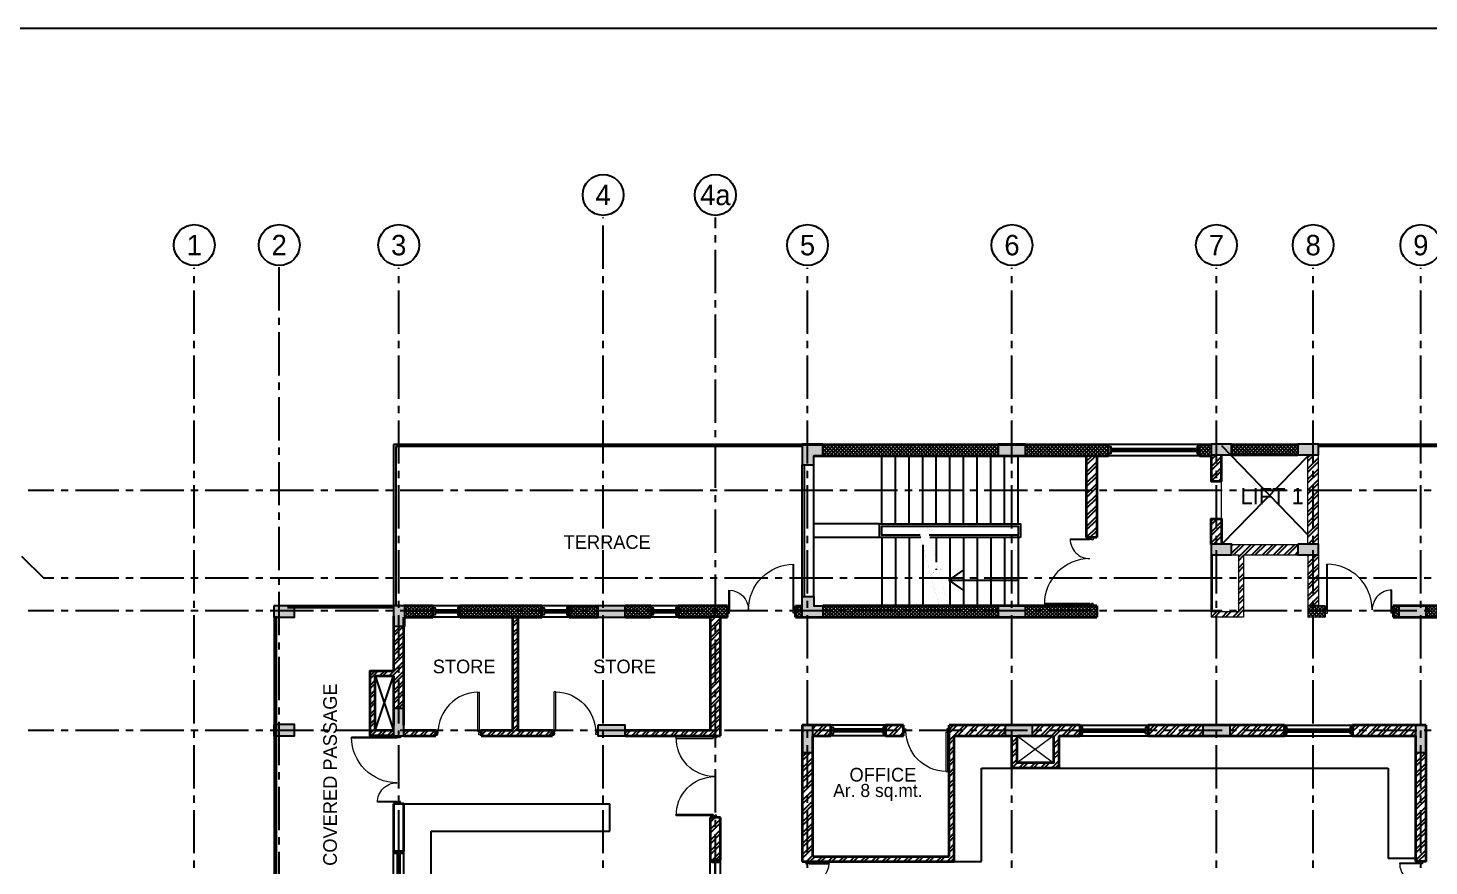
# Model space of a CAD drawing. Header units: millimetres. Extents: x -276609 to 1081398, y -453808 to 472098.
# Drawn here: x 919439 to 950279, y 74689 to 93122 of the extents above; entities that cross this region are included whole.
import ezdxf
from ezdxf.enums import TextEntityAlignment as Align

# ---------------------------------------------------------------- set-up
doc = ezdxf.new("R2010")
doc.units = ezdxf.units.MM
doc.header["$MEASUREMENT"] = 0
for name, pattern in [('CENTER2', [28.575, 19.05, -3.175, 3.175, -3.175]), ('DASHED2', [0.375, 0.25, -0.125]), ('HIDDEN', [0.375, 0.25, -0.125]), ('Overhead', [3.96875, 2.38125, -1.5875])]:
    doc.linetypes.add(name, pattern=pattern)
for name, color, linetype in [('A-Anno Tags', 6, 'Continuous'), ('A-Elevation', 4, 'Continuous'), ('A-Railing', 4, 'Continuous'), ('A-Steps', 3, 'Continuous'), ('A-Wall Patt', 8, 'Continuous'), ('A-Window', 4, 'Continuous'), ('Anno_Frames', 7, 'Continuous'), ('Anno_Labels', 7, 'Continuous'), ('AREA', 7, 'Continuous'), ('Dimension', 7, 'Continuous'), ('S-Conc Patt', 9, 'Continuous'), ('text', 252, 'Continuous')]:
    doc.layers.add(name, color=color, linetype=linetype)
doc.layers.add('A-Anno-Grid Lines', color=7, linetype='Continuous', true_color=0xbbc3bd)
for name, color, linetype, lineweight in [('A-BEAM-1-8', 8, 'HIDDEN', 9), ('A-Detail Lines', 241, 'Continuous', 25), ('A-DETL-LLIN', 3, 'Continuous', 9), ('A-Door', 4, 'Continuous', 9), ('A-FLOR-STRS', 2, 'Continuous', 9), ('A-SECT-MBND', 5, 'Overhead', 9), ('A-Wall Sec', 1, 'Continuous', 20), ('S-Concrete', 40, 'Continuous', 25)]:
    doc.layers.add(name, color=color, linetype=linetype, lineweight=lineweight)
doc.styles.get("Standard").update_dxf_attribs({"font": ''})
doc.styles.get('Standard').set_extended_font_data('Gill Sans MT')
doc.dimstyles.get("Standard").update_dxf_attribs({"dimtxt": 0.18, "dimasz": 0.18, "dimexe": 0.18, "dimexo": 0.0625, "dimgap": 0.09, "dimtad": 0, "dimtih": 1, "dimtoh": 1, "dimdec": 4, "dimzin": 0, "dimdsep": 46, "dimtxsty": 'Standard', "dimcen": 0.09, "dimadec": 0, "dimazin": 0, "dimtfac": 1, "dimtdec": 4, "dimtofl": 0, "dimtmove": 0, "dimatfit": 3, "dimfxl": 1, "dimtolj": 1, "dimtzin": 0, "dimarcsym": 0})
pattern_1 = [(45, (451293.28, -21198.51), (-106.066017, 106.066017), []), (45, (451364, -21198.51), (-106.066017, 106.066017), [])]
pattern_2 = [(45, (451293.284, -21198.51), (-39.7747564, 39.7747564), []), (135, (451293.284, -21198.51), (-39.7747564, -39.7747564), [])]

# ---------------------------------------------------------------- blocks, each defined once
blk = doc.blocks.new('Grid Head')
blk.add_circle((0, 0), 3)
at = {"layer": 'Anno_Labels'}
blk.add_attdef('GRID_NAME', text='', height=3, dxfattribs=at).set_placement((0, 0), align=Align.MIDDLE_CENTER)
blk = doc.blocks.new('grd din')
at = {"layer": 'A-Anno-Grid Lines', "linetype": 'CENTER2', "ltscale": 50}
for p, q in [((484314, 133526), (484314, 180371)), ((486784, 152996), (486784, 180371)), ((475314, 133526), (475314, 179267)), ((477184, 132609), (477184, 179317)), ((479814, 133526), (479814, 179267)), ((488814, 133526), (488814, 179267)), ((493314, 133526), (493314, 179267)), ((497814, 133526), (497814, 179267)), ((499944, 133526), (499944, 179267)), ((502314, 133526), (502314, 179267)), ((516514, 174369), (471659, 174369)), ((471512, 172927), (472000, 172439)), ((516514, 172439), (472000, 172439)), ((516514, 171719), (471659, 171719)), ((516514, 169089), (471659, 169089))]:
    blk.add_line(p, q, dxfattribs=at)
at = {"layer": 'Anno_Frames'}
ref = blk.add_blockref('Grid Head', (484314, 180871), dxfattribs=dict(at, xscale=150, yscale=150, zscale=150))
ref.add_attrib('GRID_NAME', '4', dxfattribs={"layer": '0', "height": 450}).set_placement((484314, 180871), align=Align.MIDDLE_CENTER)
ref = blk.add_blockref('Grid Head', (486784, 180871), dxfattribs=dict(at, xscale=150, yscale=150, zscale=150))
ref.add_attrib('GRID_NAME', '4a', dxfattribs={"layer": '0', "height": 450}).set_placement((486784, 180871), align=Align.MIDDLE_CENTER)
ref = blk.add_blockref('Grid Head', (475314, 179767), dxfattribs=dict(at, xscale=150, yscale=150, zscale=150))
ref.add_attrib('GRID_NAME', '1', dxfattribs={"layer": '0', "height": 450}).set_placement((475314, 179767), align=Align.MIDDLE_CENTER)
ref = blk.add_blockref('Grid Head', (477184, 179767), dxfattribs=dict(at, xscale=150, yscale=150, zscale=150))
ref.add_attrib('GRID_NAME', '2', dxfattribs={"layer": '0', "height": 450}).set_placement((477184, 179767), align=Align.MIDDLE_CENTER)
ref = blk.add_blockref('Grid Head', (479814, 179767), dxfattribs=dict(at, xscale=150, yscale=150, zscale=150))
ref.add_attrib('GRID_NAME', '3', dxfattribs={"layer": '0', "height": 450}).set_placement((479814, 179767), align=Align.MIDDLE_CENTER)
ref = blk.add_blockref('Grid Head', (488814, 179767), dxfattribs=dict(at, xscale=150, yscale=150, zscale=150))
ref.add_attrib('GRID_NAME', '5', dxfattribs={"layer": '0', "height": 450}).set_placement((488814, 179767), align=Align.MIDDLE_CENTER)
ref = blk.add_blockref('Grid Head', (493314, 179767), dxfattribs=dict(at, xscale=150, yscale=150, zscale=150))
ref.add_attrib('GRID_NAME', '6', dxfattribs={"layer": '0', "height": 450}).set_placement((493314, 179767), align=Align.MIDDLE_CENTER)
ref = blk.add_blockref('Grid Head', (497814, 179767), dxfattribs=dict(at, xscale=150, yscale=150, zscale=150))
ref.add_attrib('GRID_NAME', '7', dxfattribs={"layer": '0', "height": 450}).set_placement((497814, 179767), align=Align.MIDDLE_CENTER)
ref = blk.add_blockref('Grid Head', (499944, 179767), dxfattribs=dict(at, xscale=150, yscale=150, zscale=150))
ref.add_attrib('GRID_NAME', '8', dxfattribs={"layer": '0', "height": 450}).set_placement((499944, 179767), align=Align.MIDDLE_CENTER)
ref = blk.add_blockref('Grid Head', (502314, 179767), dxfattribs=dict(at, xscale=150, yscale=150, zscale=150))
ref.add_attrib('GRID_NAME', '9', dxfattribs={"layer": '0', "height": 450}).set_placement((502314, 179767), align=Align.MIDDLE_CENTER)
blk = doc.blocks.new('din w1')
at = {"layer": 'A-Window', "color": 2, "lineweight": 60}
blk.add_line((476279, 163779), (476779, 163779), dxfattribs=at)
at = {"layer": 'A-Window'}
for points in [[(476229, 163904), (476829, 163904)], [(476229, 163704), (476279, 163704), (476279, 163854), (476229, 163854)], [(476829, 163704), (476779, 163704), (476779, 163854), (476829, 163854)], [(476229, 163654), (476829, 163654)]]:
    blk.add_lwpolyline(points, dxfattribs=at)
blk = doc.blocks.new('win 2000 wide')
at = {"layer": 'A-Window', "color": 2, "lineweight": 60}
blk.add_line((499331, 105347), (497431, 105347), dxfattribs=at)
at = {"layer": 'A-Window'}
for points in [[(499381, 105472), (497381, 105472)], [(497381, 105422), (497431, 105422), (497431, 105272), (497381, 105272)], [(499381, 105222), (497381, 105222)], [(499381, 105422), (499331, 105422), (499331, 105272), (499381, 105272)]]:
    blk.add_lwpolyline(points, dxfattribs=at)
blk = doc.blocks.new('Big Door Garbage')
at = {"layer": 'A-Door', "color": 5, "lineweight": 18}
for p, q in [((-12550, 128778), (-12500, 128778)), ((-12550, 128703), (-12550, 128778)), ((-12550, 128703), (-12515, 128703)), ((-12515, 128738), (-12500, 128738)), ((-12515, 128703), (-12515, 128738)), ((-12515, 128703), (-12515, 128273)), ((-12499, 128703), (-12515, 128703)), ((-12500, 128778), (-12500, 128738)), ((-12499, 128703), (-12499, 128273)), ((-11101, 128703), (-11101, 127703)), ((-11101, 128703), (-11085, 128703)), ((-11100, 128778), (-11100, 128738)), ((-11050, 128778), (-11100, 128778)), ((-11085, 128738), (-11100, 128738)), ((-11085, 128703), (-11085, 128738)), ((-11050, 128703), (-11085, 128703)), ((-11085, 128703), (-11085, 127703)), ((-11050, 128703), (-11050, 128778))]:
    blk.add_line(p, q, dxfattribs=at)
at = {"layer": 'A-Door', "lineweight": 18}
for centre, radius, start, end in [((-12515, 128703), 430, 270, 0), ((-11085, 128703), 1000, 180, 270)]:
    blk.add_arc(centre, radius, start, end, dxfattribs=at)
blk = doc.blocks.new('ABL_Door_S - 1000 x 2100-11-3 Second Floor Lvl')
at = {"layer": 'A-Door', "color": 5}
for p, q in [((-500, 38), (-450, 38)), ((-500, -38), (-500, 38)), ((-450, 38), (-450, -3)), ((450, 38), (450, -3)), ((500, 38), (450, 38)), ((500, -38), (500, 38)), ((-500, -38), (-465, -38)), ((-465, -3), (-450, -3)), ((-465, -38), (-465, -3)), ((-430, -38), (-465, -38)), ((465, -3), (450, -3)), ((465, -38), (465, -3)), ((500, -38), (465, -38))]:
    blk.add_line(p, q, dxfattribs=at)
at = {"layer": 'A-Door', "color": 5, "lineweight": 18}
for p, q in [((-465, -38), (-465, -902)), ((-430, -38), (-430, -902)), ((-430, -902), (-465, -902))]:
    blk.add_line(p, q, dxfattribs=at)
at = {"layer": 'A-Door'}
blk.add_arc((-450, -3), 900, 271.2733, 0, dxfattribs=at)
blk = doc.blocks.new('din d7')
at = {"layer": 'A-Door', "color": 5, "lineweight": 18}
for p, q in [((486934, 174520), (486934, 175332)), ((486969, 174518), (486969, 175332)), ((488629, 174518), (488629, 175332)), ((488664, 174518), (488664, 175332)), ((486899, 174518), (486934, 174518)), ((486899, 174518), (486899, 174443)), ((486899, 174443), (486949, 174443)), ((486934, 174518), (486934, 174483)), ((486969, 174518), (486934, 174518)), ((486934, 174483), (486949, 174483)), ((486949, 174443), (486949, 174483)), ((488629, 174518), (488664, 174518)), ((488664, 174483), (488649, 174483)), ((488649, 174443), (488649, 174483)), ((488699, 174443), (488649, 174443)), ((488664, 174518), (488664, 174483)), ((488699, 174518), (488664, 174518)), ((488699, 174518), (488699, 174443))]:
    blk.add_line(p, q, dxfattribs=at)
at = {"layer": 'A-Door', "lineweight": 18}
for centre, start, end in [((486950, 174483), 359.9841, 91.0727), ((488648, 174483), 88.9273, 180.0159)]:
    blk.add_arc(centre, 849, start, end, dxfattribs=at)
blk = doc.blocks.new('din w6')
at = {"layer": 'A-Window', "color": 2, "lineweight": 30}
blk.add_line((50, 125), (850, 125), dxfattribs=at)
at = {"layer": 'A-Window'}
for points in [[(0, 240), (900, 240)], [(0, 200), (50, 200), (50, 50), (0, 50)], [(0, 10), (900, 10)], [(900, 200), (850, 200), (850, 50), (900, 50)]]:
    blk.add_lwpolyline(points, dxfattribs=at)
blk = doc.blocks.new('ergrthyjty')
at = {"layer": 'S-Conc Patt'}
for points in [[(485641, 105163), (485191, 105163), (485191, 104713), (485441, 104713), (485441, 104913), (485641, 104913)], [(489506, 105163), (489506, 104913), (490106, 104913), (490106, 105163)], [(494191, 105163), (494191, 104933), (494641, 104933), (494641, 105163)], [(496101, 105163), (496101, 104933), (496551, 104933), (496551, 105163)], [(494191, 102963), (494191, 102733), (494641, 102733), (494641, 102963)], [(496101, 102963), (496101, 102733), (496551, 102733), (496551, 102963)], [(485641, 101363), (485191, 101363), (485191, 101813), (485441, 101813), (485441, 101613), (485641, 101613)], [(473561, 101613), (473561, 101363), (474011, 101363), (474011, 101613)], [(476441, 101613), (476191, 101613), (476191, 101163), (476441, 101163)], [(480691, 101613), (480691, 101363), (481291, 101363), (481291, 101613)], [(489506, 101613), (489506, 101363), (490106, 101363), (490106, 101613)], [(498321, 101613), (498321, 101363), (498921, 101363), (498921, 101613)], [(476421, 99353), (476191, 99353), (476191, 98753), (476421, 98753)], [(473561, 99003), (473561, 98753), (474011, 98753), (474011, 99003)], [(480691, 98983), (480691, 98753), (481291, 98753), (481291, 98983)], [(485421, 98983), (485191, 98983), (485191, 98383), (485421, 98383)], [(489656, 98983), (489656, 98753), (490256, 98753), (490256, 98983)], [(494006, 98983), (494006, 98753), (494606, 98753), (494606, 98983)], [(498921, 98983), (498691, 98983), (498691, 98383), (498921, 98383)]]:
    blk.add_hatch(color=8, dxfattribs=at).paths.add_polyline_path(points)
at = {"layer": 'S-Concrete'}
for points in [[(485641, 105163), (485191, 105163), (485191, 104713), (485441, 104713), (485441, 104913), (485641, 104913), (485641, 105163)], [(485641, 101363), (485191, 101363), (485191, 101813), (485441, 101813), (485441, 101613), (485641, 101613), (485641, 101363)]]:
    blk.add_lwpolyline(points, dxfattribs=at)
for points in [[(489506, 105163), (489506, 104913), (490106, 104913), (490106, 105163)], [(494191, 105163), (494191, 104933), (494641, 104933), (494641, 105163)], [(496101, 105163), (496101, 104933), (496551, 104933), (496551, 105163)], [(494191, 102963), (494191, 102733), (494641, 102733), (494641, 102963)], [(496101, 102963), (496101, 102733), (496551, 102733), (496551, 102963)], [(473561, 101613), (473561, 101363), (474011, 101363), (474011, 101613)], [(476441, 101613), (476191, 101613), (476191, 101163), (476441, 101163)], [(480691, 101613), (480691, 101363), (481291, 101363), (481291, 101613)], [(489506, 101613), (489506, 101363), (490106, 101363), (490106, 101613)], [(498321, 101613), (498321, 101363), (498921, 101363), (498921, 101613)], [(476421, 99353), (476191, 99353), (476191, 98753), (476421, 98753)], [(473561, 99003), (473561, 98753), (474011, 98753), (474011, 99003)], [(480691, 98983), (480691, 98753), (481291, 98753), (481291, 98983)], [(485421, 98983), (485191, 98983), (485191, 98383), (485421, 98383)], [(489656, 98983), (489656, 98753), (490256, 98753), (490256, 98983)], [(494006, 98983), (494006, 98753), (494606, 98753), (494606, 98983)], [(498921, 98983), (498691, 98983), (498691, 98383), (498921, 98383)]]:
    blk.add_lwpolyline(points, close=True, dxfattribs=at)

msp = doc.modelspace()

# ---------------------------------------------------------------- hatches: boundary and pattern name
at = {"layer": 'A-Wall Patt'}
h = msp.add_hatch(dxfattribs=at)
h.set_pattern_fill('ANSI37', color=256, scale=450, style=0)
h.set_pattern_definition([(45, (936934.48, 83714.18), (-39.77476, 39.77476), []), (135, (936934.48, 83714.18), (-39.77476, -39.77476), [])])
h.paths.add_polyline_path([(940799.5, 83964.2), (936934.5, 83964.2), (936934.5, 83714.2), (940799.5, 83714.2)])
h.paths.add_polyline_path([(943224.5, 83964.2), (941399.5, 83964.2), (941399.5, 83714.2), (942734.5, 83714.2), (942964.5, 83714.2), (943224.5, 83714.2)])
h = msp.add_hatch(dxfattribs=at)
h.set_pattern_fill('ANSI37', color=256, scale=450, style=0)
h.set_pattern_definition([(45, (945224.48, 83714.18), (-39.7748, 39.7748), []), (135, (945224.48, 83714.18), (-39.7748, -39.7748), [])])
h.paths.add_polyline_path([(945484.5, 83964.2), (945224.5, 83964.2), (945224.5, 83714.2), (945484.5, 83714.2), (945484.5, 83734.2)])
h.paths.add_polyline_path([(947394.5, 83964.2), (945934.5, 83964.2), (945934.5, 83734.2), (947394.5, 83734.2)])
h = msp.add_hatch(dxfattribs=at)
h.set_pattern_fill('ANSI32', color=256, scale=450, angle=360, style=0)
h.set_pattern_definition([(45, (942734.48, 81914.18), (-119.324, 119.324), []), (45, (942814.03, 81914.18), (-119.324, 119.324), [])])
h.paths.add_polyline_path([(942964.5, 83714.2), (942734.5, 83714.2), (942734.5, 81914.2), (942964.5, 81914.2)])
h = msp.add_hatch(dxfattribs=at)
h.set_pattern_fill('ANSI32', color=256, scale=450, style=0)
h.set_pattern_definition([(45, (945621.9, 82172.07), (-119.324, 119.324), []), (45, (945701.45, 82172.07), (-119.324, 119.324), [])])
h.paths.add_polyline_path([(945714.5, 82327.5), (945484.5, 82327.5), (945484.5, 81764.2), (945714.5, 81764.2)])
h.paths.add_polyline_path([(945714.5, 83734.2), (945484.5, 83734.2), (945484.5, 83150.9), (945714.5, 83150.9)])
h = msp.add_hatch(dxfattribs=at)
h.set_pattern_fill('ANSI32', color=256, scale=450, style=0)
h.set_pattern_definition([(45, (947614.48, 81764.18), (-119.324, 119.324), []), (45, (947694.03, 81764.18), (-119.324, 119.324), [])])
h.paths.add_polyline_path([(947844.5, 83725.8), (947844.5, 83734.2), (947614.5, 83734.2), (947614.5, 81764.2), (947844.5, 81764.2), (947844.5, 82814.5)])
h = msp.add_hatch(dxfattribs=at)
h.set_pattern_fill('ANSI32', color=256, scale=450, style=0)
h.set_pattern_definition([(45, (945484.48, 80164.18), (-119.324, 119.324), []), (45, (945564.03, 80164.18), (-119.324, 119.324), [])])
h.paths.add_polyline_path([(947394.5, 81764.2), (945934.5, 81764.2), (945934.5, 81534.2), (946084.5, 81534.2), (946084.5, 80279.2), (945484.5, 80279.2), (945484.5, 80164.2), (946199.5, 80164.2), (946199.5, 81534.2), (947394.5, 81534.2)])
h.paths.add_polyline_path([(947614.5, 80414.2), (947844.5, 80414.2), (947844.5, 81534.2), (947614.5, 81534.2)])
h = msp.add_hatch(dxfattribs=at)
h.set_pattern_fill('ANSI37', color=256, scale=450, style=0)
h.set_pattern_definition(pattern_2)
h.paths.add_polyline_path([(931349.5, 80164.2), (931984.5, 80164.2), (931984.5, 80414.2), (931349.5, 80414.2)])
h.paths.add_polyline_path([(928949.6, 80164.2), (930749.5, 80164.2), (930749.5, 80414.2), (928949.6, 80414.2)])
h.paths.add_polyline_path([(927734.5, 80164.2), (928349.6, 80164.2), (928349.6, 80414.2), (927734.5, 80414.2)])
h.paths.add_polyline_path([(932584.5, 80414.2), (932584.5, 80164.2), (933149.3, 80164.2), (933149.3, 80414.2)])
h.paths.add_polyline_path([(934834.5, 80164.2), (934834.5, 80414.2), (933749.3, 80414.2), (933749.3, 80164.2)])
h = msp.add_hatch(dxfattribs=at)
h.set_pattern_fill('ANSI37', color=256, scale=450, style=0)
h.set_pattern_definition([(45, (937411.86, 80352.93), (-39.77476, 39.77476), []), (135, (937411.86, 80352.93), (-39.77476, -39.77476), [])])
h.paths.add_polyline_path([(936934.5, 80414.2), (936934.5, 80164.2), (940799.5, 80164.2), (940799.5, 80414.2)])
h.paths.add_polyline_path([(942964.5, 80414.2), (941399.5, 80414.2), (941399.5, 80164.2), (942964.5, 80164.2)])
h.paths.add_polyline_path([(936484.5, 80414.2), (936334.5, 80414.2), (936334.5, 80164.2), (936484.5, 80164.2)])
h = msp.add_hatch(dxfattribs=at)
h.set_pattern_fill('ANSI37', color=256, scale=450, style=0)
h.set_pattern_definition(pattern_2)
h.paths.add_polyline_path([(947844.5, 80414.2), (947614.5, 80414.2), (947614.5, 80164.2), (947844.5, 80164.2)])
h.paths.add_polyline_path([(949614.5, 80414.2), (949494.5, 80414.2), (949494.5, 80164.2), (949614.5, 80164.2)])
h.paths.add_polyline_path([(947994.5, 80414.2), (947844.5, 80414.2), (947844.5, 80164.2), (947994.5, 80164.2)])
h.paths.add_polyline_path([(951444.5, 80164.2), (953244.5, 80164.2), (953244.5, 80414.2), (951444.5, 80414.2)])
h.paths.add_polyline_path([(953844.5, 80164.2), (954299.5, 80164.2), (954299.5, 80414.2), (953844.5, 80414.2)])
h.paths.add_polyline_path([(954899.5, 80164.2), (955644.5, 80164.2), (955644.5, 80414.2), (954899.5, 80414.2)])
h.paths.add_polyline_path([(956244.5, 80164.2), (958044.5, 80164.2), (958044.5, 80414.2), (956244.5, 80414.2)])
h.paths.add_polyline_path([(958644.5, 80164.2), (958764.5, 80164.2), (958764.5, 80414.2), (958644.5, 80414.2)])
h.paths.add_polyline_path([(950214.5, 80414.2), (950214.5, 80289.2), (950214.5, 80164.2), (950844.5, 80164.2), (950844.5, 80414.2)])
h = msp.add_hatch(dxfattribs=at)
h.set_pattern_fill('ANSI32', color=256, scale=400, style=0)
h.set_pattern_definition([(45, (927612.84, 79092.68), (-106.066, 106.066), []), (45, (927683.55, 79092.68), (-106.066, 106.066), [])])
h.paths.add_polyline_path([(927714.5, 79964.2), (927484.5, 79964.2), (927484.5, 78154.2), (927714.5, 78154.2)])
h.paths.add_polyline_path([(927484.5, 78984.2), (926969.5, 78984.2), (926969.5, 77669.2), (927084.5, 77669.2), (927084.5, 78869.2), (927484.5, 78869.2)])
h.paths.add_polyline_path([(927484.5, 77669.2), (927084.5, 77669.2), (926969.5, 77669.2), (926969.5, 77554.2), (927484.5, 77554.2)])
h = msp.add_hatch(dxfattribs=at)
h.set_pattern_fill('ANSI32', color=256, scale=400, style=0)
h.set_pattern_definition(pattern_1)
h.paths.add_polyline_path([(930229.5, 80164.2), (930114.5, 80164.2), (930114.5, 77669.2), (929414.5, 77669.2), (929414.5, 77554.2), (930984.5, 77554.2), (930984.5, 77669.2), (930229.5, 77669.2)])
h = msp.add_hatch(dxfattribs=at)
h.set_pattern_fill('ANSI32', color=256, scale=400, style=0)
h.set_pattern_definition(pattern_1)
h.paths.add_polyline_path([(934684.5, 80164.2), (934454.5, 80164.2), (934454.5, 77669.2), (932584.5, 77669.2), (932584.5, 77554.2), (934684.5, 77554.2)])
h = msp.add_hatch(dxfattribs=at)
h.set_pattern_fill('ANSI32', color=256, scale=450, style=0)
h.set_pattern_definition([(45, (939779.27, 75125.92), (-119.324, 119.324), []), (45, (939858.82, 75125.92), (-119.324, 119.324), [])])
h.paths.add_polyline_path([(939829.5, 75333.3), (939714.5, 75333.3), (939714.5, 74899.2), (936714.5, 74899.2), (936714.5, 75333.3), (936484.5, 75333.3), (936484.5, 74784.2), (939829.5, 74784.2)])
h.paths.add_polyline_path([(938714.5, 77784.2), (938314.5, 77784.2), (938314.5, 77554.2), (938714.5, 77554.2)], flags=17)
h.paths.add_polyline_path([(937114.5, 77784.2), (936714.5, 77784.2), (936714.5, 77554.2), (937114.5, 77554.2)], flags=17)
h.paths.add_polyline_path([(941214.5, 77554.2), (941099.5, 77554.2), (941099.5, 76839.2), (942129.5, 76839.2), (942129.5, 77554.2), (942014.5, 77554.2), (942014.5, 76954.2), (941214.5, 76954.2)])
h.paths.add_polyline_path([(941549.5, 77784.2), (941549.5, 77554.2), (942599.5, 77554.2), (942599.5, 77784.2)])
h.paths.add_polyline_path([(936484.5, 75333.3), (936714.5, 75333.3), (936714.5, 77184.2), (936484.5, 77184.2)])
h.paths.add_polyline_path([(939714.5, 75333.3), (939829.5, 75333.3), (939829.5, 77554.2), (940949.5, 77554.2), (940949.5, 77784.2), (939714.5, 77784.2)])
h = msp.add_hatch(dxfattribs=at)
h.set_pattern_fill('ANSI32', color=256, scale=450, style=0)
h.set_pattern_definition([(45, (944485.04, 77554.18), (-119.324, 119.324), []), (45, (944564.59, 77554.18), (-119.324, 119.324), [])])
h.paths.add_polyline_path([(944485, 77784.2), (944099.5, 77784.2), (944099.5, 77554.2), (944485, 77554.2)])
h.paths.add_polyline_path([(945299.5, 77784.2), (944485, 77784.2), (944485, 77554.2), (945299.5, 77554.2)])
h = msp.add_hatch(dxfattribs=at)
h.set_pattern_fill('ANSI32', color=256, scale=450, style=0)
h.set_pattern_definition([(45, (945899.48, 74784.18), (-119.324, 119.324), []), (45, (945979.03, 74784.18), (-119.324, 119.324), [])])
h.paths.add_polyline_path([(950214.5, 77184.2), (949984.5, 77184.2), (949984.5, 74784.2), (950214.5, 74784.2)])
h.paths.add_polyline_path([(949984.5, 77784.2), (948599.5, 77784.2), (948599.5, 77554.2), (949984.5, 77554.2)])
h.paths.add_polyline_path([(947099.5, 77784.2), (945899.5, 77784.2), (945899.5, 77554.2), (947099.5, 77554.2)])
h = msp.add_hatch(dxfattribs=at)
h.set_pattern_fill('ANSI32', color=256, scale=400, style=0)
h.set_pattern_definition(pattern_1)
h.paths.add_polyline_path([(928414.5, 77669.2), (927714.5, 77669.2), (927714.5, 77554.2), (928414.5, 77554.2)])
h = msp.add_hatch(dxfattribs=at)
h.set_pattern_fill('ANSI32', color=256, scale=450, style=0)
h.set_pattern_definition([(45, (934782.14, 68657.06), (-119.3243, 119.3243), []), (45, (934861.69, 68657.06), (-119.3243, 119.3243), [])])
h.paths.add_polyline_path([(934849.5, 68784.2), (934684.5, 68784.2), (934684.5, 68554.2), (934849.5, 68554.2)])
h.paths.add_polyline_path([(934684.5, 69419.2), (934454.5, 69419.2), (934454.5, 68784.2), (933714.5, 68784.2), (933714.5, 68554.2), (934684.5, 68554.2)])
h.paths.add_polyline_path([(934684.5, 75754.2), (934454.5, 75754.2), (934454.5, 74819.2), (934684.5, 74819.2)])
h.paths.add_polyline_path([(934684.5, 71519.2), (934454.5, 71519.2), (934454.5, 70319.2), (934684.5, 70319.2)])
h.paths.add_polyline_path([(934684.5, 73054.2), (934684.5, 73919.2), (934454.5, 73919.2), (934454.5, 73169.2), (934454.5, 72419.2), (934684.5, 72419.2)])

# ---------------------------------------------------------------- linework, layer by layer
at = {"layer": 'A-Anno Tags'}
msp.add_line((942734.5, 83714.2), (942964.5, 83714.2), dxfattribs=at)
at = {"layer": 'A-BEAM-1-8', "linetype": 'Continuous', "ltscale": 500}
for p, q in [((942014.5, 77554.2), (941214.5, 76954.2)), ((941214.5, 77554.2), (942014.5, 76954.2))]:
    msp.add_line(p, q, dxfattribs=at)
at = {"layer": 'A-Detail Lines'}
for p, q in [((945714.5, 83941.3), (947609.5, 81971.3)), ((947619.5, 83714.2), (945709.5, 81764.2))]:
    msp.add_line(p, q, dxfattribs=at)
at = {"layer": 'A-Detail Lines', "linetype": 'Continuous', "ltscale": 500}
for p, q in [((927084.5, 77669.2), (927484.5, 78869.2)), ((927084.5, 78869.2), (927484.5, 77669.2))]:
    msp.add_line(p, q, dxfattribs=at)
at = {"layer": 'A-DETL-LLIN'}
msp.add_line((945714.5, 82339.2), (945714.5, 83139.2), dxfattribs=at)
at = {"layer": 'A-Door'}
for p, q in [((945484.5, 80279.2), (945484.5, 81534.2)), ((945514.5, 80279.2), (945514.5, 81534.2))]:
    msp.add_line(p, q, dxfattribs=at)
at = {"layer": 'A-Elevation'}
for p, q in [((940429.5, 74784.2), (940429.5, 76839.2)), ((940429.5, 76839.2), (949384.5, 76839.2)), ((949384.5, 76839.2), (949384.5, 74854.2)), ((927714.5, 76054.2), (932249.5, 76054.2)), ((932249.5, 75454.2), (932249.5, 76054.2)), ((928314.5, 69384.2), (928314.5, 75454.2)), ((928314.5, 75454.2), (932249.5, 75454.2)), ((939829.5, 74784.2), (940429.5, 74784.2)), ((949984.5, 74854.2), (949384.5, 74854.2))]:
    msp.add_line(p, q, dxfattribs=at)
at = {"layer": 'A-FLOR-STRS'}
for p, q in [((940924.1, 80414.2), (940923.9, 80414.5)), ((940949.5, 80414.5), (940949.5, 80414.2))]:
    msp.add_line(p, q, dxfattribs=at)
at = {"layer": 'A-Railing'}
for p, q in [((927484.5, 83964.2), (927484.5, 80414.2)), ((936484.5, 83964.2), (927484.5, 83964.2)), ((936484.5, 83914.2), (927534.5, 83914.2)), ((927534.5, 83914.2), (927534.5, 80414.2)), ((959214.5, 83964.2), (947844.5, 83964.2)), ((959164.1, 83914.2), (947844.5, 83914.2)), ((936484.5, 80614.2), (936484.5, 83514.2)), ((936534.5, 80614.2), (936534.5, 83514.2)), ((924854.5, 80184.2), (924854.5, 73284.2)), ((924904.5, 80184.2), (924904.5, 73284.2)), ((927484.5, 80414.2), (925154.5, 80414.2)), ((927484.5, 80364.2), (925154.5, 80364.2))]:
    msp.add_line(p, q, dxfattribs=at)
for points in [[(939092.6, 81914.2), (938184.5, 81914.2), (938184.5, 82214.2), (941285.9, 82214.2), (941285.9, 81914.2)], [(939079.3, 81964.2), (938234.5, 81964.2), (938234.5, 82164.2), (941235.9, 82164.2), (941235.9, 81964.2)], [(941235.9, 81914.2), (941235.9, 81964.2), (939277.7, 81964.2)], [(941285.9, 81914.2), (939291, 81914.2)]]:
    msp.add_lwpolyline(points, dxfattribs=at)
at = {"layer": 'A-SECT-MBND'}
msp.add_line((942484.5, 80414.2), (936934.5, 80414.2), dxfattribs=at)
at = {"layer": 'A-Steps'}
for p, q in [((938234.5, 82214.2), (938234.5, 83714.2)), ((938534.5, 82214.2), (938534.5, 83714.2)), ((938834.5, 82214.2), (938834.5, 83714.2)), ((939134.5, 82214.2), (939134.5, 83714.2)), ((939434.5, 82214.2), (939434.5, 83714.2)), ((939734.5, 82214.2), (939734.5, 83714.2)), ((940034.5, 82214.2), (940034.5, 83714.2)), ((940334.5, 82214.2), (940334.5, 83714.2)), ((940634.5, 82214.2), (940634.5, 83714.2)), ((940934.5, 82214.2), (940934.5, 83714.2)), ((941234.5, 82214.2), (941234.5, 83714.2)), ((936734.5, 80614.2), (936734.5, 83514.2)), ((938184.5, 82214.2), (936734.5, 82214.2)), ((938184.5, 81914.2), (936734.5, 81914.2)), ((938234.5, 81914.2), (938234.5, 80414.2)), ((938534.5, 81914.2), (938534.5, 80414.2)), ((938834.5, 81914.2), (938834.5, 80414.2)), ((939134.5, 81756.7), (939134.5, 80414.2)), ((939434.5, 81914.2), (939434.5, 81375.1)), ((939734.5, 81914.2), (939734.5, 80414.2)), ((940034.5, 81914.2), (940034.5, 80414.2)), ((940334.5, 81914.2), (940334.5, 80414.2)), ((940634.5, 81914.2), (940634.5, 80414.2)), ((940934.5, 81914.2), (940934.5, 80414.2)), ((941234.5, 81914.2), (941234.5, 80414.2))]:
    msp.add_line(p, q, dxfattribs=at)
at = {"layer": 'A-Steps', "linetype": 'DASHED2', "ltscale": 1000}
msp.add_line((939434.5, 81224.7), (939434.5, 81207), dxfattribs=at)
at = {"layer": 'A-Steps', "const_width": 1}
for points in [[(939048.8, 82078.6), (939292.6, 81162.5), (939221.2, 81113.2), (939390.8, 81150.1), (939310.4, 81096), (939531.1, 80294.6)], [(939224.5, 82164.2), (939468.3, 81248), (939396.8, 81198.8), (939566.4, 81235.7), (939486.1, 81181.5), (939706.8, 80380.1)]]:
    msp.add_lwpolyline(points, dxfattribs=at)
at = {"layer": 'A-Wall Patt'}
for p, q in [((947844.5, 80414.2), (947614.5, 80414.2)), ((934684.5, 80164.2), (934454.5, 80164.2))]:
    msp.add_line(p, q, dxfattribs=at)
at = {"layer": 'A-Wall Sec', "lineweight": 35}
for p, q in [((936484.5, 83964.2), (943224.5, 83964.2)), ((943224.5, 83714.2), (943224.5, 83964.2)), ((945224.5, 83964.2), (945484.5, 83964.2)), ((945224.5, 83714.2), (945224.5, 83964.2)), ((936734.5, 83714.2), (942734.5, 83714.2)), ((942734.5, 83714.2), (942734.5, 81914.2)), ((942964.5, 83714.2), (943224.5, 83714.2)), ((942964.5, 83714.2), (942964.5, 81914.2)), ((945224.5, 83714.2), (945484.5, 83714.2)), ((942964.5, 81914.2), (942734.5, 81914.2)), ((927484.5, 80184.2), (927484.5, 78984.2)), ((928349.6, 80414.2), (927714.5, 80413.8)), ((928349.6, 80164.2), (928349.6, 80414.2)), ((930749.5, 80414.2), (928949.6, 80414.2)), ((928949.6, 80414.2), (928949.6, 80164.2)), ((930749.5, 80164.2), (930749.5, 80414.2)), ((931349.5, 80414.2), (931984.5, 80414.2)), ((931349.5, 80414.2), (931349.5, 80164.2)), ((933149.3, 80414.2), (932584.5, 80414.2)), ((933149.3, 80414.2), (933149.3, 80164.2)), ((934834.5, 80414.2), (933749.3, 80414.2)), ((933749.3, 80164.2), (933749.3, 80414.2)), ((934834.5, 80164.2), (934834.5, 80414.2)), ((936334.5, 80164.2), (936334.5, 80414.2)), ((936334.5, 80414.2), (936484.5, 80414.2)), ((942964.5, 80414.2), (936934.5, 80414.2)), ((942964.5, 80414.2), (942964.5, 80164.2)), ((949614.5, 80414.2), (949494.5, 80414.2)), ((949494.5, 80414.2), (949494.5, 80164.2)), ((950844.5, 80414.2), (949614.5, 80414.2)), ((927714.5, 77784.2), (927714.5, 80164.2)), ((927734.5, 80164.2), (928349.6, 80164.2)), ((928949.6, 80164.2), (930749.5, 80164.2)), ((930114.5, 77669.2), (930114.5, 80164.2)), ((930229.5, 77669.2), (930229.5, 80164.2)), ((931349.5, 80164.2), (931984.5, 80164.2)), ((932584.5, 80164.2), (933149.3, 80164.2)), ((933749.3, 80164.2), (934454.5, 80164.2)), ((934454.5, 80164.2), (934454.5, 77669.2)), ((934684.5, 77554.2), (934684.5, 80164.2)), ((934684.5, 80164.2), (934834.5, 80164.2)), ((936334.5, 80164.2), (936484.5, 80164.2)), ((936484.5, 80164.2), (942964.5, 80164.2)), ((949494.5, 80164.2), (949614.5, 80164.2)), ((949614.5, 80164.2), (950844.5, 80164.2)), ((927084.5, 78869.2), (927484.5, 78869.2)), ((927084.5, 77669.2), (927084.5, 78869.2)), ((927484.5, 78869.2), (927484.5, 77784.2)), ((936484.5, 77784.2), (936484.5, 74784.2)), ((937114.5, 77784.2), (936484.5, 77784.2)), ((937114.5, 77554.2), (937114.5, 77784.2)), ((938714.5, 77784.2), (938314.5, 77784.2)), ((938314.5, 77784.2), (938314.5, 77554.2)), ((938714.5, 77554.2), (938714.5, 77784.2)), ((939714.5, 74899.2), (939714.5, 77784.2)), ((942599.5, 77784.2), (939714.5, 77784.2)), ((942599.5, 77554.2), (942599.5, 77784.2)), ((947099.5, 77784.2), (944099.5, 77784.2)), ((944099.5, 77784.2), (944099.5, 77554.2)), ((947099.5, 77554.2), (947099.5, 77784.2)), ((950214.5, 77784.2), (948599.5, 77784.2)), ((948599.5, 77784.2), (948599.5, 77554.2)), ((950214.5, 74784.2), (950214.5, 77784.2)), ((927484.5, 77669.2), (927084.5, 77669.2)), ((928414.5, 77669.2), (927714.5, 77669.2)), ((927714.5, 77554.2), (928414.5, 77554.2)), ((928414.5, 77554.2), (928414.5, 77669.2)), ((930114.5, 77669.2), (929414.5, 77669.2)), ((929414.5, 77669.2), (929414.5, 77554.2)), ((929414.5, 77554.2), (930984.5, 77554.2)), ((930984.5, 77669.2), (930229.5, 77669.2)), ((930984.5, 77669.2), (930984.5, 77554.2)), ((934454.5, 77669.2), (932584.5, 77669.2)), ((932584.5, 77554.2), (934684.5, 77554.2)), ((936714.5, 74899.2), (936714.5, 77554.2)), ((936714.5, 77554.2), (937114.5, 77554.2)), ((938314.5, 77554.2), (938714.5, 77554.2)), ((939829.5, 74784.2), (939829.5, 77554.2)), ((939829.5, 77554.2), (941099.5, 77554.2)), ((941214.5, 77554.2), (942014.5, 77554.2)), ((942129.5, 77554.2), (942599.5, 77554.2)), ((944099.5, 77554.2), (947099.5, 77554.2)), ((948599.5, 77554.2), (949984.5, 77554.2)), ((949984.5, 77554.2), (949984.5, 74784.2)), ((927484.5, 76054.2), (927484.5, 75014.2)), ((927714.5, 76054.2), (927484.5, 76054.2)), ((927714.5, 75014.2), (927714.5, 76054.2)), ((934454.5, 75754.2), (934454.5, 74819.2)), ((934684.5, 75754.2), (934454.5, 75754.2)), ((934684.5, 74819.2), (934684.5, 75754.2)), ((927484.5, 75014.2), (927714.5, 75014.2)), ((934454.5, 74819.2), (934684.5, 74819.2)), ((936484.5, 74784.2), (939829.5, 74784.2)), ((936714.5, 74899.2), (939714.5, 74899.2)), ((950214.5, 74784.2), (949984.5, 74784.2))]:
    msp.add_line(p, q, dxfattribs=at)
at = {"layer": 'A-Wall Sec'}
for p, q in [((945934.5, 81764.2), (947394.5, 81764.2)), ((945934.5, 81534.2), (946084.5, 81534.2)), ((946084.5, 81534.2), (946084.5, 80279.2)), ((946199.5, 81534.2), (947394.5, 81534.2)), ((946199.5, 81534.2), (946199.5, 80164.2)), ((947614.5, 81534.2), (947614.5, 80164.2)), ((947844.5, 81534.2), (947844.5, 80414.2)), ((946084.5, 80279.2), (945484.5, 80279.2)), ((945484.5, 80279.2), (945484.5, 80164.2)), ((947994.5, 80414.2), (947844.5, 80414.2)), ((947994.5, 80414.2), (947994.5, 80164.2)), ((946199.5, 80164.2), (945484.5, 80164.2)), ((947994.5, 80164.2), (947614.5, 80164.2))]:
    msp.add_line(p, q, dxfattribs=at)
at = {"layer": 'A-Wall Sec', "lineweight": 35}
for points in [[(945934.5, 83964.2), (947394.5, 83964.2)], [(945484.5, 83734.2), (945484.5, 83150.9), (945714.5, 83150.9), (945714.5, 83734.2)], [(945934.5, 83734.2), (947394.5, 83734.2)], [(945484.5, 81764.2), (945484.5, 82327.5), (945714.5, 82327.5), (945714.5, 81764.2)], [(927484.5, 77554.2), (926969.5, 77554.2), (926969.5, 78984.2), (927484.5, 78984.2)], [(942129.5, 77554.2), (942129.5, 76839.2), (941099.5, 76839.2), (941099.5, 77554.2)], [(942014.5, 77554.2), (942014.5, 76954.2), (941214.5, 76954.2), (941214.5, 77554.2)]]:
    msp.add_lwpolyline(points, dxfattribs=at)
at = {"layer": 'A-Wall Sec'}
for points in [[(947614.5, 81764.2), (947614.5, 83734.2)], [(947844.5, 83054.8), (947844.5, 83734.2)], [(947844.5, 81764.2), (947844.5, 83054.8)]]:
    msp.add_lwpolyline(points, dxfattribs=at)
at = {"layer": 'A-Window', "color": 2, "lineweight": 60}
for p, q in [((938264.5, 77669.2), (937164.5, 77669.2)), ((942649.5, 77669.2), (944049.5, 77669.2)), ((947149.5, 77669.2), (948549.5, 77669.2)), ((927599.5, 73564.2), (927599.5, 74964.2))]:
    msp.add_line(p, q, dxfattribs=at)
at = {"layer": 'A-Window'}
for points in [[(938314.5, 77784.2), (937114.5, 77784.2)], [(937114.5, 77744.2), (937164.5, 77744.2), (937164.5, 77594.2), (937114.5, 77594.2)], [(938314.5, 77744.2), (938264.5, 77744.2), (938264.5, 77594.2), (938314.5, 77594.2)], [(942599.5, 77784.2), (944099.5, 77784.2)], [(942599.5, 77594.2), (942649.5, 77594.2), (942649.5, 77744.2), (942599.5, 77744.2)], [(944099.5, 77594.2), (944049.5, 77594.2), (944049.5, 77744.2), (944099.5, 77744.2)], [(947099.5, 77784.2), (948599.5, 77784.2)], [(947099.5, 77594.2), (947149.5, 77594.2), (947149.5, 77744.2), (947099.5, 77744.2)], [(948599.5, 77594.2), (948549.5, 77594.2), (948549.5, 77744.2), (948599.5, 77744.2)], [(938314.5, 77554.2), (937114.5, 77554.2)], [(942599.5, 77554.2), (944099.5, 77554.2)], [(947099.5, 77554.2), (948599.5, 77554.2)], [(927484.5, 73514.2), (927484.5, 75014.2)], [(927674.5, 75014.2), (927674.5, 74964.2), (927524.5, 74964.2), (927524.5, 75014.2)], [(927714.5, 73514.2), (927714.5, 75014.2)]]:
    msp.add_lwpolyline(points, dxfattribs=at)
at = {"layer": 'Dimension'}
msp.add_lwpolyline([(902646.6, 33722.4), (902646.6, 93122.4), (986646.6, 93122.4), (986646.6, 33722.4)], close=True, dxfattribs=at)

# ---------------------------------------------------------------- block references
at = {"layer": 'A-Anno-Grid Lines'}
msp.add_blockref('grd din', (447785.7, -91420), dxfattribs=at)
at = {"layer": 'A-Door'}
msp.add_blockref('win 2000 wide', (445843.2, -21508.1), dxfattribs=at)
for name, p, rotation in [('Big Door Garbage', (814109.1, 69364.2), 270), ('Big Door Garbage', (936944.5, 209029.5), 180), ('ABL_Door_S - 1000 x 2100-11-3 Second Floor Lvl', (928914.5, 77611.7), 180), ('din w6', (934694.5, 73919.2), 90), ('Big Door Garbage', (821359.1, 62234.2), 270)]:
    msp.add_blockref(name, p, dxfattribs=dict(at, rotation=rotation))
at = {"layer": 'A-Door', "xscale": -1}
for name, p, rotation in [('Big Door Garbage', (947384.5, 209029.5), 180), ('ABL_Door_S - 1000 x 2100-11-3 Second Floor Lvl', (931486.4, 77616.3), 180), ('Big Door Garbage', (798859.1, 88604.2), 270), ('din d7', (1109040.8, 564453), 90), ('Big Door Garbage', (1065339.8, 62234.2), 90)]:
    msp.add_blockref(name, p, dxfattribs=dict(at, rotation=rotation))
msp.add_blockref('ABL_Door_S - 1000 x 2100-11-3 Second Floor Lvl', (939214.5, 77669.2), dxfattribs=at)
at = {"layer": 'A-Window', "rotation": 180}
for p in [(1405178.4, 244068.4), (1407578.3, 244068.4), (1409978.1, 244068.4)]:
    msp.add_blockref('din w1', p, dxfattribs=at)
at = {"layer": 'S-Concrete'}
msp.add_blockref('ergrthyjty', (451293.3, -21198.5), dxfattribs=at)

# ---------------------------------------------------------------- texts
at = {"layer": 'AREA', "insert": (937163.4, 76493.9), "char_height": 288, "width": 6203.897, "attachment_point": 1}
msp.add_mtext('{\\fCentury Gothic|b0|i0|c0|p34;Ar. 8 sq.mt.}', dxfattribs=at)
at = {"layer": 'text', "width": 7754.871, "attachment_point": 1}
for s, insert, char_height in [('{\\fCentury Gothic|b0|i0|c0|p34;LIFT 1}', (946130.9, 83005.9), 360), ('{\\fCentury Gothic|b0|i0|c0|p34;TERRACE}', (931231.2, 81964.1), 300), ('\\pi3274.7;{\\fCentury Gothic|b0|i0|c0|p34;STORE}', (925074.4, 79227.3), 300), ('\\pi3274.7;{\\fCentury Gothic|b0|i0|c0|p34;STORE}', (928606.3, 79227.3), 300), ('\\pi3183.7;{\\fCentury Gothic|b0|i0|c0|p34;OFFICE}', (934339.6, 76846.9), 300)]:
    msp.add_mtext(s, dxfattribs=dict(at, insert=insert, char_height=char_height))
at = {"layer": 'text', "insert": (925938.4, 74691.3), "char_height": 300, "attachment_point": 1, "rotation": 90}
msp.add_mtext('{\\fCentury Gothic|b0|i0|c0|p34;COVERED PASSAGE}', dxfattribs=at)

# ---------------------------------------------------------------- leaders
at = {"layer": 'A-Anno Tags'}
msp.add_leader([(939717.7, 80979.2), (941217.7, 80979.2)], dimstyle='Standard', override={"dimasz": 300, "dimgap": 0.09, "dimtad": 0, "dimldrblk": 'Open90'}, dxfattribs=at)

doc.saveas('drawing.dxf')
